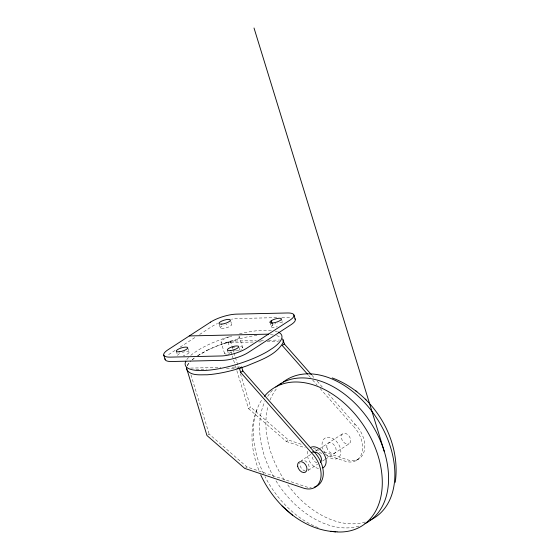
<?xml version="1.0" encoding="UTF-8"?>
<svg xmlns="http://www.w3.org/2000/svg" width="560" height="560" viewBox="0 0 560 560"><rect width="100%" height="100%" fill="white"/><g stroke="black" fill="none" stroke-linecap="round" stroke-linejoin="round"><path stroke-width="0.42" stroke-dasharray="2.8 2.1" d="M256.844 409.843C248.997 429.709 251.237 452.41 259.532 471.786M187.243 365.834L188.139 364.021L191.03 360.766M187.236 365.526L189.882 361.991M192.241 359.744L194.817 357.672L192.29 359.73M175.105 350.406L169.323 354.158A19.117 5.432 -17.1 0 0 167.902 355.159M180.159 347.123L196.049 336.798M199.661 334.453L211.946 326.473A19.117 5.432 -17.1 0 1 217.518 323.526M256.928 335.321L247.436 336.819L230.419 341.159L228.214 342.594L229.495 346.766M208.054 434.798L209.16 434.084L246.925 466.963L304.794 486.374A23.898 16.226 57 0 0 311.22 487.564M235.41 365.981L248.514 408.59L250.726 407.155L288.442 439.999L302.498 444.71M245.826 467.684L246.925 466.963M248.514 408.59L286.237 441.427L288.442 439.999M325.094 454.461L344.106 460.838A23.898 16.226 57 0 0 362.061 452.361A23.898 16.226 57 0 0 352.933 425.747L355.138 424.312L327.523 392.966M315.721 450.779L317.38 449.701M310.772 454.461L301.392 460.551A5.971 4.06 57 0 1 307.755 463.26A5.971 4.06 57 0 1 308.14 470.351M315.756 451.22L318.556 449.4M319.256 448.945L342.909 433.58M308.287 470.302L317.667 464.212M322.63 460.992L324.73 459.627M325.43 459.172L349.083 443.807A5.971 4.06 57 0 0 347.536 434.434A5.971 4.06 57 0 0 341.376 437.843A5.971 4.06 57 0 0 349.083 443.807M356.139 460.572L358.344 459.137M197.589 355.803L207.025 350.371L214.445 346.962L229.971 341.306M197.778 355.593L207.025 350.371M207.438 350.182L218.155 345.45L230.419 341.159L256.347 340.571M276.675 317.632L237.776 318.514A19.117 5.432 -17.1 0 0 231.497 319.214M281.862 317.513L288.778 317.359A19.117 5.432 -17.1 0 1 290.514 317.38M260.673 340.473L264.992 340.375M268.45 340.298L279.685 340.039M225.883 342.643L254.142 342.006M258.461 341.908L262.787 341.81M267.106 341.712L278.341 341.453M190.596 368.088L220.871 367.402M232.113 367.15L240.758 366.954M196.196 369.348L206.591 369.11M226.527 368.655L234.325 368.48M273.231 334.95L269.234 334.593M276.703 335.608L280.245 336.966M313.243 448.315L319.032 450.254M323.988 451.92L346.311 459.41A23.898 16.226 57 0 0 364.266 450.926A23.898 16.226 57 0 0 355.138 424.312M286.237 441.427L305.249 447.811M319.305 452.522L321.783 453.355M311.99 375.333L314.293 377.944M317.17 381.213L322.35 387.086M308.637 375.459L310.359 377.419M312.662 380.03L317.268 385.259M320.138 388.521L352.933 425.747M269.941 322.315L271.425 326.963A5.971 1.694 -17.1 0 0 272.811 327.383L273.553 327.383A5.971 1.694 -17.1 0 0 277.298 326.69M281.386 318.927L282.737 323.309A5.971 1.694 -17.1 0 0 277.718 323.05M271.999 323.001L273.343 327.383M242.725 347.809L239.218 336.406A9.555 2.716 -17.1 0 0 238.805 336.049M238.966 347.445L240.002 350.819A5.971 1.694 -17.1 0 0 236.313 350.497M230.531 320.614L231.742 324.548M230.419 341.159L232.736 348.677M232.988 349.51L233.758 352.016M234.017 352.856L238.644 367.892M240.443 373.737L250.726 407.155M231.042 351.778L232.071 355.124M232.323 355.957L233.352 359.303M233.611 360.136L235.151 365.148M227.367 350.224L228.403 353.591M219.247 324.401L220.367 328.048A5.971 1.694 -17.1 0 0 226.023 327.922L227.017 327.614A5.971 1.694 -17.1 0 0 231.658 324.877A5.971 1.694 -17.1 0 0 228.872 323.82M224.525 353.409L221.018 342.006A9.555 2.716 -17.1 0 1 228.592 337.092L230.188 336.602A9.555 2.716 -17.1 0 1 231.777 336.203M187.74 347.879L189.091 352.261A5.971 1.694 -17.1 0 1 183.351 355.635M190.925 374.808L209.16 434.084M176.281 351.092L177.716 355.754M189.091 352.261L189.007 351.974A5.971 1.694 -17.1 0 0 182.371 352.401M228.97 353.619A5.971 1.694 -17.1 0 1 232.393 351.603M234.353 350.945A5.971 1.694 -17.1 0 1 235.347 350.693M239.358 336.861A9.555 2.716 -17.1 0 1 231.777 341.775L230.181 342.265A9.555 2.716 -17.1 0 1 221.151 342.461M240.583 346.591A9.555 2.716 -17.1 0 1 240.576 350.231M228.97 354.123A9.555 2.716 -17.1 0 1 227.661 354.207M226.527 354.172A9.555 2.716 -17.1 0 1 225.61 351.197M231.966 348.04A9.555 2.716 -17.1 0 1 235.144 347.151M186.795 359.639A50.456 14.329 -17.1 0 1 189.679 356.384M190.75 355.418A50.456 14.329 -17.1 0 1 193.9 352.947L199.325 349.426A50.456 14.329 -17.1 0 1 231.637 335.993M239.456 333.9A50.456 14.329 -17.1 0 1 261.324 330.351L267.792 330.211A50.456 14.329 -17.1 0 1 271.782 330.491M275.051 331.044A50.456 14.329 -17.1 0 1 277.431 331.758M318.143 527.66A81.83 55.58 57 0 1 265.027 476.616M263.55 473.627A81.83 55.58 57 0 1 262.353 399.028M358.862 526.092A81.83 55.58 57 0 1 275.394 479.85M273.7 476.959A81.83 55.58 57 0 1 264.817 401.653M267.708 396.347A81.83 55.58 57 0 1 273.42 389.221M177.625 355.474A5.971 1.694 -17.1 0 1 181.405 352.751M220.367 328.048A5.971 1.694 -17.1 0 1 224.042 325.052M226.002 324.394A5.971 1.694 -17.1 0 1 226.996 324.135M271.285 326.697A5.971 1.694 -17.1 0 1 272.44 325.22L273.112 324.8A5.971 1.694 -17.1 0 1 273.896 324.394M274.785 324.002A5.971 1.694 -17.1 0 1 275.73 323.638M316.82 462.875A5.971 4.06 57 0 1 312.095 455.049M318.535 468.517A11.949 8.113 57 0 1 307.839 450.814M365.155 522.004A81.83 55.58 57 0 1 286.755 483.49M284.375 480.025A81.83 55.58 57 0 1 268.142 405.692M270.053 400.001A81.83 55.58 57 0 1 277.473 387.548M305.375 471.072A5.971 4.06 57 0 1 299.831 463.015M322.203 446.439A11.949 8.113 57 0 0 337.624 458.367A11.949 8.113 57 0 0 334.523 439.628A11.949 8.113 57 0 0 322.203 446.439M326.83 447.293A5.971 4.06 57 0 0 334.537 453.257A5.971 4.06 57 0 0 332.983 443.884A5.971 4.06 57 0 0 326.83 447.293"/><path stroke-width="0.84" d="M186.543 367.654L186.662 369.558C190.785 376.208 200.361 374.605 207.018 374.801C218.036 374.003 228.865 371.546 239.421 368.368L247.296 365.722C260.113 360.171 275.842 355.467 283.115 342.573L283.143 339.962L282.408 338.863M395.269 482.286C401.387 438.725 373.212 393.162 332.234 377.923M237.727 368.403L239.421 368.368L241.626 366.933L242.865 370.951L313.621 451.283A23.898 16.226 57 0 1 314.167 487.158M186.571 368.179L206.948 435.512L244.72 468.398L302.589 487.809A23.898 16.226 57 0 0 320.544 479.332A23.898 16.226 57 0 0 311.416 452.718L240.66 372.386L242.865 370.951M283.143 339.962L284.382 343.987L282.17 345.415L307.482 374.15M311.416 452.718L313.621 451.283M189.287 335.937L268.422 334.145M337.351 531.867C303.135 530.915 274.491 504.707 260.701 474.88M365.232 399.119L366.093 399.861M282.1 505.981L292.572 515.228M355.621 390.614L356.937 391.769M284.382 343.987L311.416 374.682M254.016 28L384.321 451.556M293.93 314.993L295.281 319.375M271.285 320.719L272.181 323.645M239.421 368.368L240.66 372.386M163.737 355.103L165.088 359.478M275.821 387.037A81.83 55.58 57 0 1 370.58 422.457A81.83 55.58 57 0 1 364.945 523.677M278.285 332.115A50.456 14.329 -17.1 0 1 273.21 347.823L267.785 351.337A50.456 14.329 -17.1 0 1 205.779 370.412L199.318 370.552A50.456 14.329 -17.1 0 1 185.878 361.172M264.362 396.354A81.83 55.58 57 0 1 369.369 435.071A81.83 55.58 57 0 1 337.617 531.965M335.958 531.867A81.83 55.58 57 0 1 330.918 531.244M294.91 318.745A19.117 5.432 -17.1 0 1 291.081 324.681L248.43 352.394A19.117 5.432 -17.1 0 1 222.593 360.353L171.549 361.508A19.117 5.432 -17.1 0 1 165.039 358.75M310.569 447.475A11.949 8.113 57 0 1 323.855 453.768A11.949 8.113 57 0 1 322.917 467.922M283.374 381.934A81.83 55.58 57 0 1 377.832 419.874A81.83 55.58 57 0 1 370.503 519.946M280.287 384.573A81.83 55.58 57 0 1 281.491 383.474M313.656 452.585A5.971 4.06 57 0 1 320.012 455.294A5.971 4.06 57 0 1 320.397 462.392M210.595 322.098L167.979 349.783A19.117 5.432 -17.1 0 0 170.205 357.126L221.249 355.971A19.117 5.432 -17.1 0 0 247.079 348.012L289.737 320.306A19.117 5.432 -17.1 0 0 287.434 312.977L236.432 314.132A19.117 5.432 -17.1 0 0 210.595 322.098M271.761 320.425L271.096 320.838A5.971 1.694 -17.1 0 0 271.467 323.008L272.209 323.001A5.971 1.694 -17.1 0 0 280.028 320.544A5.971 1.694 -17.1 0 0 279.629 318.234A5.971 1.694 -17.1 0 0 271.761 320.425M230.153 350.665A5.971 1.694 -17.1 0 0 238.742 346.717A5.971 1.694 -17.1 0 0 230.139 347.606A5.971 1.694 -17.1 0 0 230.153 350.665M179.137 351.82A5.971 1.694 -17.1 0 0 187.74 347.879A5.971 1.694 -17.1 0 0 179.151 348.754A5.971 1.694 -17.1 0 0 179.137 351.82M221.809 324.114A5.971 1.694 -17.1 0 0 230.398 320.166A5.971 1.694 -17.1 0 0 221.788 321.055A5.971 1.694 -17.1 0 0 221.809 324.114M297.654 466.242A5.971 4.06 57 0 0 305.361 472.206A5.971 4.06 57 0 0 303.814 462.84A5.971 4.06 57 0 0 297.654 466.242"/></g></svg>
